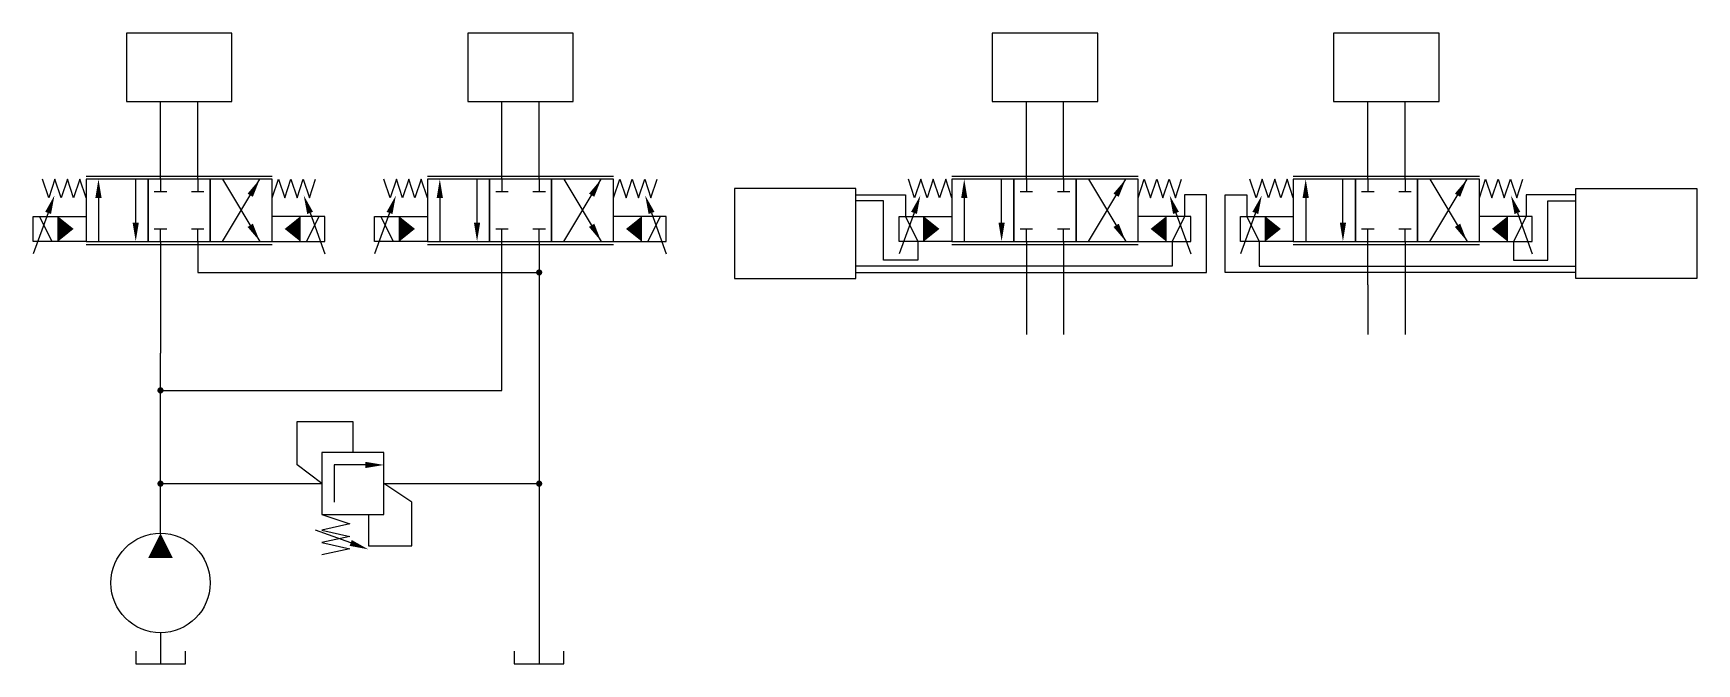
# Model space of a CAD drawing. Header units: inches. Extents: x 61.5 to 85.2, y 12.6 to 37.7.
# Drawn here: x 61.69 to 78.44, y 12.59 to 18.94 of the extents above; entities that cross this region are included whole.
import ezdxf
from ezdxf.lldxf.tags import DXFTag

# ---------------------------------------------------------------- set-up
doc = ezdxf.new("R2010")
doc.units = ezdxf.units.IN
doc.header["$LTSCALE"] = 0.25
doc.header["$MEASUREMENT"] = 0
tags = doc.linetypes.add('CENTER', pattern=[2, 1.25, -0.25, 0.25, -0.25]).pattern_tags.tags
tags[10:11] = [DXFTag(74, 4), DXFTag(75, 0), DXFTag(340, '0'), DXFTag(46, 1.0), DXFTag(50, 0.0), DXFTag(44, 0.0), DXFTag(45, 0.0)]
tags[8:9] = [DXFTag(74, 4), DXFTag(75, 0), DXFTag(340, '0'), DXFTag(46, 1.0), DXFTag(50, 0.0), DXFTag(44, 0.0), DXFTag(45, 0.0)]
tags[6:7] = [DXFTag(74, 4), DXFTag(75, 0), DXFTag(340, '0'), DXFTag(46, 1.0), DXFTag(50, 0.0), DXFTag(44, 0.0), DXFTag(45, 0.0)]
tags[4:5] = [DXFTag(74, 4), DXFTag(75, 0), DXFTag(340, '0'), DXFTag(46, 1.0), DXFTag(50, 0.0), DXFTag(44, 0.0), DXFTag(45, 0.0)]
tags = doc.linetypes.add('CENTER2', pattern=[1.125, 0.75, -0.125, 0.125, -0.125]).pattern_tags.tags
tags[10:11] = [DXFTag(74, 4), DXFTag(75, 0), DXFTag(340, '0'), DXFTag(46, 1.0), DXFTag(50, 0.0), DXFTag(44, 0.0), DXFTag(45, 0.0)]
tags[8:9] = [DXFTag(74, 4), DXFTag(75, 0), DXFTag(340, '0'), DXFTag(46, 1.0), DXFTag(50, 0.0), DXFTag(44, 0.0), DXFTag(45, 0.0)]
tags[6:7] = [DXFTag(74, 4), DXFTag(75, 0), DXFTag(340, '0'), DXFTag(46, 1.0), DXFTag(50, 0.0), DXFTag(44, 0.0), DXFTag(45, 0.0)]
tags[4:5] = [DXFTag(74, 4), DXFTag(75, 0), DXFTag(340, '0'), DXFTag(46, 1.0), DXFTag(50, 0.0), DXFTag(44, 0.0), DXFTag(45, 0.0)]
tags = doc.linetypes.add('HIDDEN', pattern=[0.375, 0.25, -0.125]).pattern_tags.tags
tags[6:7] = [DXFTag(74, 4), DXFTag(75, 0), DXFTag(340, '0'), DXFTag(46, 1.0), DXFTag(50, 0.0), DXFTag(44, 0.0), DXFTag(45, 0.0)]
tags[4:5] = [DXFTag(74, 4), DXFTag(75, 0), DXFTag(340, '0'), DXFTag(46, 1.0), DXFTag(50, 0.0), DXFTag(44, 0.0), DXFTag(45, 0.0)]

msp = doc.modelspace()

# ---------------------------------------------------------------- linework, layer by layer
for p, q in [((62.219, 17.5), (64.094, 17.5)), ((62.219, 17.469), (62.219, 16.844)), ((62.844, 17.469), (62.219, 17.469)), ((62.844, 17.469), (62.844, 16.844)), ((63.469, 17.469), (62.844, 17.469)), ((62.844, 16.844), (62.844, 17.469)), ((63.469, 16.844), (63.469, 17.469)), ((63.469, 17.469), (63.469, 16.844)), ((64.094, 17.469), (63.469, 17.469)), ((63.469, 16.844), (63.469, 17.469)), ((63.594, 16.844), (63.969, 17.469)), ((63.594, 17.469), (63.969, 16.844)), ((64.094, 16.844), (64.094, 17.469)), ((65.656, 17.5), (67.531, 17.5)), ((65.656, 17.469), (65.656, 16.844)), ((66.281, 17.469), (65.656, 17.469)), ((66.281, 17.469), (66.281, 16.844)), ((66.906, 17.469), (66.281, 17.469)), ((66.281, 16.844), (66.281, 17.469)), ((66.906, 16.844), (66.906, 17.469)), ((66.906, 17.469), (66.906, 16.844)), ((67.531, 17.469), (66.906, 17.469)), ((66.906, 16.844), (66.906, 17.469)), ((67.031, 16.844), (67.406, 17.469)), ((67.031, 17.469), (67.406, 16.844)), ((67.531, 16.844), (67.531, 17.469)), ((70.938, 17.5), (72.812, 17.5)), ((70.938, 17.469), (70.938, 16.844)), ((71.562, 17.469), (70.938, 17.469)), ((71.562, 17.469), (71.562, 16.844)), ((72.188, 17.469), (71.562, 17.469)), ((71.562, 16.844), (71.562, 17.469)), ((72.188, 16.844), (72.188, 17.469)), ((72.188, 17.469), (72.188, 16.844)), ((72.812, 17.469), (72.188, 17.469)), ((72.188, 16.844), (72.188, 17.469)), ((72.312, 16.844), (72.688, 17.469)), ((72.312, 17.469), (72.688, 16.844)), ((72.812, 16.844), (72.812, 17.469)), ((74.375, 17.5), (76.25, 17.5)), ((74.375, 17.469), (74.375, 16.844)), ((75, 17.469), (74.375, 17.469)), ((75, 17.469), (75, 16.844)), ((75.625, 17.469), (75, 17.469)), ((75, 16.844), (75, 17.469)), ((75.625, 16.844), (75.625, 17.469)), ((75.625, 17.469), (75.625, 16.844)), ((76.25, 17.469), (75.625, 17.469)), ((75.625, 16.844), (75.625, 17.469)), ((75.75, 16.844), (76.125, 17.469)), ((75.75, 17.469), (76.125, 16.844)), ((76.25, 16.844), (76.25, 17.469)), ((62.219, 16.844), (62.844, 16.844)), ((62.219, 16.812), (64.094, 16.812)), ((62.844, 16.844), (63.469, 16.844)), ((63.469, 16.844), (64.094, 16.844)), ((65.656, 16.844), (66.281, 16.844)), ((65.656, 16.812), (67.531, 16.812)), ((66.281, 16.844), (66.906, 16.844)), ((66.906, 16.844), (67.531, 16.844)), ((70.938, 16.844), (71.562, 16.844)), ((70.938, 16.812), (72.812, 16.812)), ((71.562, 16.844), (72.188, 16.844)), ((72.188, 16.844), (72.812, 16.844)), ((74.375, 16.844), (75, 16.844)), ((74.375, 16.812), (76.25, 16.812)), ((75, 16.844), (75.625, 16.844)), ((75.625, 16.844), (76.25, 16.844)), ((64.594, 14.719), (64.594, 14.094)), ((65.219, 14.719), (64.594, 14.719)), ((65.219, 14.094), (65.219, 14.719)), ((64.594, 14.094), (65.219, 14.094)), ((62.719, 12.719), (62.719, 12.594)), ((62.719, 12.594), (63.219, 12.594)), ((63.219, 12.594), (63.219, 12.719)), ((66.531, 12.719), (66.531, 12.594)), ((66.531, 12.594), (67.031, 12.594)), ((67.031, 12.594), (67.031, 12.719))]:
    msp.add_line(p, q)
at = {"linetype": 'CENTER'}
for points in [[(62.625, 18.25), (63.688, 18.25), (63.688, 18.938), (62.625, 18.938), (62.625, 18.25)], [(66.062, 18.25), (67.125, 18.25), (67.125, 18.938), (66.062, 18.938), (66.062, 18.25)], [(74.781, 18.25), (75.844, 18.25), (75.844, 18.938), (74.781, 18.938), (74.781, 18.25)]]:
    msp.add_lwpolyline(points, dxfattribs=at)
at = {"linetype": 'CENTER2'}
msp.add_lwpolyline([(71.344, 18.25), (72.406, 18.25), (72.406, 18.938), (71.344, 18.938), (71.344, 18.25)], dxfattribs=at)
for points in [[(62.969, 17.469), (62.969, 18.25)], [(63.344, 17.469), (63.344, 18.25)], [(66.406, 17.469), (66.406, 18.25)], [(66.781, 17.469), (66.781, 18.25)], [(71.688, 17.469), (71.688, 18.25)], [(72.062, 17.469), (72.062, 18.25)], [(75.125, 17.469), (75.125, 18.25)], [(75.5, 17.469), (75.5, 18.25)], [(62.219, 17.281), (62.156, 17.469), (62.094, 17.281), (62.031, 17.469), (61.969, 17.281), (61.906, 17.469), (61.844, 17.281), (61.781, 17.469)], [(62.719, 17.031), (62.719, 17.469)], [(62.969, 17.469), (62.969, 17.344)], [(63.344, 17.469), (63.344, 17.344)], [(64.094, 17.281), (64.156, 17.469), (64.219, 17.281), (64.281, 17.469), (64.344, 17.281), (64.406, 17.469), (64.469, 17.281), (64.531, 17.469)], [(65.656, 17.281), (65.594, 17.469), (65.531, 17.281), (65.469, 17.469), (65.406, 17.281), (65.344, 17.469), (65.281, 17.281), (65.219, 17.469)], [(66.156, 17.031), (66.156, 17.469)], [(66.406, 17.469), (66.406, 17.344)], [(66.781, 17.469), (66.781, 17.344)], [(67.531, 17.281), (67.594, 17.469), (67.656, 17.281), (67.719, 17.469), (67.781, 17.281), (67.844, 17.469), (67.906, 17.281), (67.969, 17.469)], [(70.938, 17.281), (70.875, 17.469), (70.812, 17.281), (70.75, 17.469), (70.688, 17.281), (70.625, 17.469), (70.562, 17.281), (70.5, 17.469)], [(71.438, 17.031), (71.438, 17.469)], [(71.688, 17.469), (71.688, 17.344)], [(72.062, 17.469), (72.062, 17.344)], [(72.812, 17.281), (72.875, 17.469), (72.938, 17.281), (73, 17.469), (73.062, 17.281), (73.125, 17.469), (73.188, 17.281), (73.25, 17.469)], [(74.375, 17.281), (74.312, 17.469), (74.25, 17.281), (74.188, 17.469), (74.125, 17.281), (74.062, 17.469), (74, 17.281), (73.938, 17.469)], [(74.875, 17.031), (74.875, 17.469)], [(75.125, 17.469), (75.125, 17.344)], [(75.5, 17.469), (75.5, 17.344)], [(76.25, 17.281), (76.312, 17.469), (76.375, 17.281), (76.438, 17.469), (76.5, 17.281), (76.562, 17.469), (76.625, 17.281), (76.688, 17.469)], [(62.344, 17.281), (62.344, 16.844)], [(62.906, 17.344), (63.031, 17.344)], [(63.281, 17.344), (63.406, 17.344)], [(65.781, 17.281), (65.781, 16.844)], [(66.344, 17.344), (66.469, 17.344)], [(66.719, 17.344), (66.844, 17.344)], [(71.062, 17.281), (71.062, 16.844)], [(71.625, 17.344), (71.75, 17.344)], [(72, 17.344), (72.125, 17.344)], [(74.5, 17.281), (74.5, 16.844)], [(75.062, 17.344), (75.188, 17.344)], [(75.438, 17.344), (75.562, 17.344)], [(61.837, 17.13), (61.688, 16.719)], [(61.938, 16.844), (61.688, 16.844), (61.688, 17.094), (61.938, 17.094)], [(61.75, 17.094), (61.875, 16.844)], [(62.219, 16.844), (61.938, 16.844), (61.938, 17.094), (62.219, 17.094)], [(64.094, 16.844), (64.375, 16.844), (64.375, 17.094), (64.094, 17.094)], [(64.375, 16.844), (64.625, 16.844), (64.625, 17.094), (64.375, 17.094)], [(64.562, 17.094), (64.438, 16.844)], [(64.475, 17.13), (64.625, 16.719)], [(65.275, 17.13), (65.125, 16.719)], [(65.375, 16.844), (65.125, 16.844), (65.125, 17.094), (65.375, 17.094)], [(65.188, 17.094), (65.312, 16.844)], [(65.656, 16.844), (65.375, 16.844), (65.375, 17.094), (65.656, 17.094)], [(67.531, 16.844), (67.812, 16.844), (67.812, 17.094), (67.531, 17.094)], [(67.812, 16.844), (68.062, 16.844), (68.062, 17.094), (67.812, 17.094)], [(68, 17.094), (67.875, 16.844)], [(67.913, 17.13), (68.062, 16.719)], [(70.556, 17.13), (70.406, 16.719)], [(70.656, 16.844), (70.406, 16.844), (70.406, 17.094), (70.656, 17.094)], [(70.938, 16.844), (70.656, 16.844), (70.656, 17.094), (70.938, 17.094)], [(72.812, 16.844), (73.094, 16.844), (73.094, 17.094), (72.812, 17.094)], [(73.094, 16.844), (73.344, 16.844), (73.344, 17.094), (73.094, 17.094)], [(73.194, 17.13), (73.344, 16.719)], [(73.993, 17.13), (73.844, 16.719)], [(74.094, 16.844), (73.844, 16.844), (73.844, 17.094), (74.094, 17.094)], [(74.375, 16.844), (74.094, 16.844), (74.094, 17.094), (74.375, 17.094)], [(76.25, 16.844), (76.531, 16.844), (76.531, 17.094), (76.25, 17.094)], [(76.531, 16.844), (76.781, 16.844), (76.781, 17.094), (76.531, 17.094)], [(76.632, 17.13), (76.781, 16.719)], [(62.906, 16.969), (63.031, 16.969)], [(62.969, 16.844), (62.969, 16.969)], [(63.281, 16.969), (63.406, 16.969)], [(63.344, 16.844), (63.344, 16.969)], [(66.344, 16.969), (66.469, 16.969)], [(66.406, 16.844), (66.406, 16.969)], [(66.719, 16.969), (66.844, 16.969)], [(66.781, 16.844), (66.781, 16.969)], [(71.625, 16.969), (71.75, 16.969)], [(71.688, 16.844), (71.688, 16.969)], [(72, 16.969), (72.125, 16.969)], [(72.062, 16.844), (72.062, 16.969)], [(75.062, 16.969), (75.188, 16.969)], [(75.125, 16.844), (75.125, 16.969)], [(75.438, 16.969), (75.562, 16.969)], [(75.5, 16.844), (75.5, 16.969)], [(62.969, 16.844), (62.969, 16.344)], [(62.969, 15.344), (66.406, 15.344), (66.406, 16.844)], [(63.344, 16.844), (63.344, 16.531)], [(66.781, 16.844), (66.781, 16.531)], [(71.688, 16.844), (71.688, 16.406)], [(72.062, 16.844), (72.062, 16.406)], [(75.125, 16.406), (75.125, 16.844)], [(75.5, 16.844), (75.5, 16.531)], [(63.344, 16.531), (66.781, 16.531)], [(66.781, 16.531), (66.781, 12.594)], [(75.5, 16.531), (75.5, 16.406)], [(62.969, 16.344), (62.969, 15.719)], [(62.969, 13.906), (62.969, 15.719)], [(65.031, 14.594), (64.719, 14.594), (64.719, 14.219)], [(62.969, 14.406), (64.594, 14.406)], [(65.219, 14.406), (66.781, 14.406)], [(64.594, 14.094), (64.875, 14), (64.594, 13.938), (64.875, 13.875), (64.594, 13.812), (64.875, 13.75), (64.594, 13.688)], [(64.884, 13.809), (64.531, 13.938)], [(62.969, 12.906), (62.969, 12.594)]]:
    msp.add_lwpolyline(points)
for points in [[(62.344, 17.469, 0, 0.0625, 0), (62.344, 17.281, 0.0625, 0.0625, 0)], [(63.969, 17.469, 0, 0.0625, 0), (63.872, 17.308, 0.0625, 0.0625, 0)], [(65.781, 17.469, 0, 0.0625, 0), (65.781, 17.281, 0.0625, 0.0625, 0)], [(67.406, 17.469, 0, 0.0625, 0), (67.31, 17.308, 0.0625, 0.0625, 0)], [(71.062, 17.469, 0, 0.0625, 0), (71.062, 17.281, 0.0625, 0.0625, 0)], [(72.688, 17.469, 0, 0.0625, 0), (72.591, 17.308, 0.0625, 0.0625, 0)], [(74.5, 17.469, 0, 0.0625, 0), (74.5, 17.281, 0.0625, 0.0625, 0)], [(76.125, 17.469, 0, 0.0625, 0), (76.029, 17.308, 0.0625, 0.0625, 0)], [(61.901, 17.306, 0, 0.0625, 0), (61.837, 17.13, 0.0625, 0.0625, 0)], [(64.411, 17.306, 0, 0.0625, 0), (64.475, 17.13, 0.0625, 0.0625, 0)], [(65.339, 17.306, 0, 0.0625, 0), (65.275, 17.13, 0.0625, 0.0625, 0)], [(67.849, 17.306, 0, 0.0625, 0), (67.913, 17.13, 0.0625, 0.0625, 0)], [(70.62, 17.306, 0, 0.0625, 0), (70.556, 17.13, 0.0625, 0.0625, 0)], [(73.13, 17.306, 0, 0.0625, 0), (73.194, 17.13, 0.0625, 0.0625, 0)], [(74.058, 17.306, 0, 0.0625, 0), (73.993, 17.13, 0.0625, 0.0625, 0)], [(76.567, 17.306, 0, 0.0625, 0), (76.632, 17.13, 0.0625, 0.0625, 0)], [(61.938, 16.969, 0.25, 0, 0), (62.094, 16.969, 0, 0, 0)], [(64.375, 16.969, 0.25, 0, 0), (64.219, 16.969, 0, 0, 0)], [(65.375, 16.969, 0.25, 0, 0), (65.531, 16.969, 0, 0, 0)], [(67.812, 16.969, 0.25, 0, 0), (67.656, 16.969, 0, 0, 0)], [(70.656, 16.969, 0.25, 0, 0), (70.812, 16.969, 0, 0, 0)], [(73.094, 16.969, 0.25, 0, 0), (72.938, 16.969, 0, 0, 0)], [(74.094, 16.969, 0.25, 0, 0), (74.25, 16.969, 0, 0, 0)], [(76.531, 16.969, 0.25, 0, 0), (76.375, 16.969, 0, 0, 0)], [(62.719, 16.844, 0, 0.0625, 0), (62.719, 17.031, 0.0625, 0.0625, 0)], [(63.969, 16.844, 0, 0.0625, 0), (63.872, 17.005, 0.0625, 0.0625, 0)], [(66.156, 16.844, 0, 0.0625, 0), (66.156, 17.031, 0.0625, 0.0625, 0)], [(67.406, 16.844, 0, 0.0625, 0), (67.31, 17.005, 0.0625, 0.0625, 0)], [(71.438, 16.844, 0, 0.0625, 0), (71.438, 17.031, 0.0625, 0.0625, 0)], [(72.688, 16.844, 0, 0.0625, 0), (72.591, 17.005, 0.0625, 0.0625, 0)], [(74.875, 16.844, 0, 0.0625, 0), (74.875, 17.031, 0.0625, 0.0625, 0)], [(76.125, 16.844, 0, 0.0625, 0), (76.029, 17.005, 0.0625, 0.0625, 0)], [(65.219, 14.594, 0, 0.0625, 0), (65.031, 14.594, 0.0625, 0.0625, 0)], [(62.969, 13.656, 0.25, 0, 0), (62.969, 13.906, 0, 0, 0)], [(65.06, 13.745, 0, 0.0625, 0), (64.884, 13.809, 0.0625, 0.0625, 0)]]:
    msp.add_lwpolyline(points, format="xyseb")
for points in [[(69.969, 17.375), (68.75, 17.375), (68.75, 16.469), (69.969, 16.469)], [(77.219, 17.375), (78.438, 17.375), (78.438, 16.469), (77.219, 16.469)]]:
    msp.add_lwpolyline(points, close=True, dxfattribs=at)
at = {"color": 5}
for points in [[(69.969, 17.312), (70.469, 17.312), (70.469, 17.094), (70.594, 16.844), (70.594, 16.656), (70.25, 16.656), (70.25, 17.25), (69.969, 17.25)], [(69.969, 16.531), (73.5, 16.531), (73.5, 17.312), (73.281, 17.312), (73.281, 17.094), (73.156, 16.844), (73.156, 16.594), (69.969, 16.594)], [(77.219, 16.531), (73.688, 16.531), (73.688, 17.312), (73.906, 17.312), (73.906, 17.094), (74.031, 16.844), (74.031, 16.594), (77.219, 16.594)], [(77.219, 17.312), (76.719, 17.312), (76.719, 17.094), (76.594, 16.844), (76.594, 16.656), (76.938, 16.656), (76.938, 17.25), (77.219, 17.25)], [(73.906, 17.094), (74.031, 16.844)], [(76.719, 17.094), (76.594, 16.844)]]:
    msp.add_lwpolyline(points, dxfattribs=at)
at = {"const_width": 0.0312}
for points in [[(66.766, 16.531, 1), (66.797, 16.531, 1)], [(62.953, 15.344, 1), (62.984, 15.344, 1)], [(62.953, 14.406, 1), (62.984, 14.406, 1)], [(66.766, 14.406, 1), (66.797, 14.406, 1)]]:
    msp.add_lwpolyline(points, format="xyb", close=True, dxfattribs=at)
at = {"linetype": 'HIDDEN'}
for points in [[(71.688, 16.406), (71.688, 15.906)], [(72.062, 16.406), (72.062, 15.906)], [(75.125, 16.406), (75.125, 15.906)], [(75.5, 16.406), (75.5, 15.906)]]:
    msp.add_lwpolyline(points, dxfattribs=at)
at = {"color": 1, "linetype": 'HIDDEN', "flags": 128}
msp.add_lwpolyline([(64.594, 14.406), (64.344, 14.594), (64.344, 15.031), (64.906, 15.031), (64.906, 14.719)], dxfattribs=at)
at = {"color": 1, "linetype": 'HIDDEN'}
msp.add_lwpolyline([(65.062, 14.094), (65.062, 13.781), (65.5, 13.781), (65.5, 14.219), (65.219, 14.406)], dxfattribs=at)
msp.add_circle((62.969, 13.406), 0.5)

doc.saveas('drawing.dxf')
